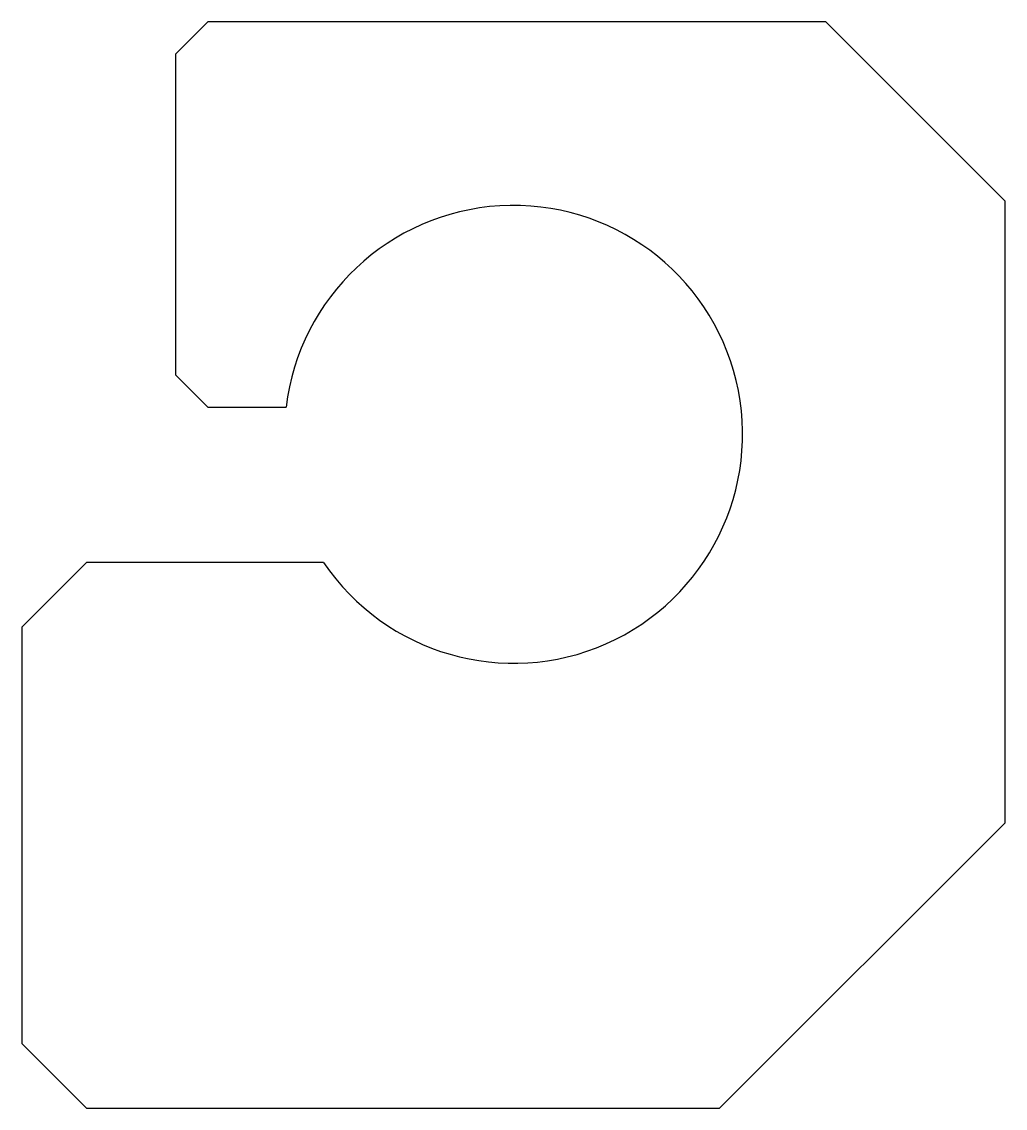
# Model space of a CAD drawing. Header units: millimetres. Extents: x -38 to 38, y -52.1 to 31.9.
import ezdxf

# ---------------------------------------------------------------- set-up
doc = ezdxf.new("R2010")
doc.units = ezdxf.units.MM

msp = doc.modelspace()

# ---------------------------------------------------------------- linework, layer by layer
at = {"color": 7, "linetype": 'Continuous', "lineweight": 25}
for p, q in [((-23.629, 31.9), (-26.129, 29.4)), ((24.129, 31.9), (-23.629, 31.9)), ((38, 18.029), (24.129, 31.9)), ((-26.129, 29.4), (-26.129, 4.6)), ((38, -30.029), (38, 18.029)), ((-26.129, 4.6), (-23.629, 2.1)), ((-23.629, 2.1), (-17.575, 2.1)), ((-33, -9.9), (-38, -14.9)), ((-14.672, -9.9), (-33, -9.9)), ((-38, -14.9), (-38, -47.1)), ((15.929, -52.1), (38, -30.029)), ((-38, -47.1), (-33, -52.1)), ((-33, -52.1), (15.929, -52.1))]:
    msp.add_line(p, q, dxfattribs=at)
msp.add_arc((0, 0), 17.7, 214.00892, 173.18615, dxfattribs=at)

doc.saveas('drawing.dxf')
